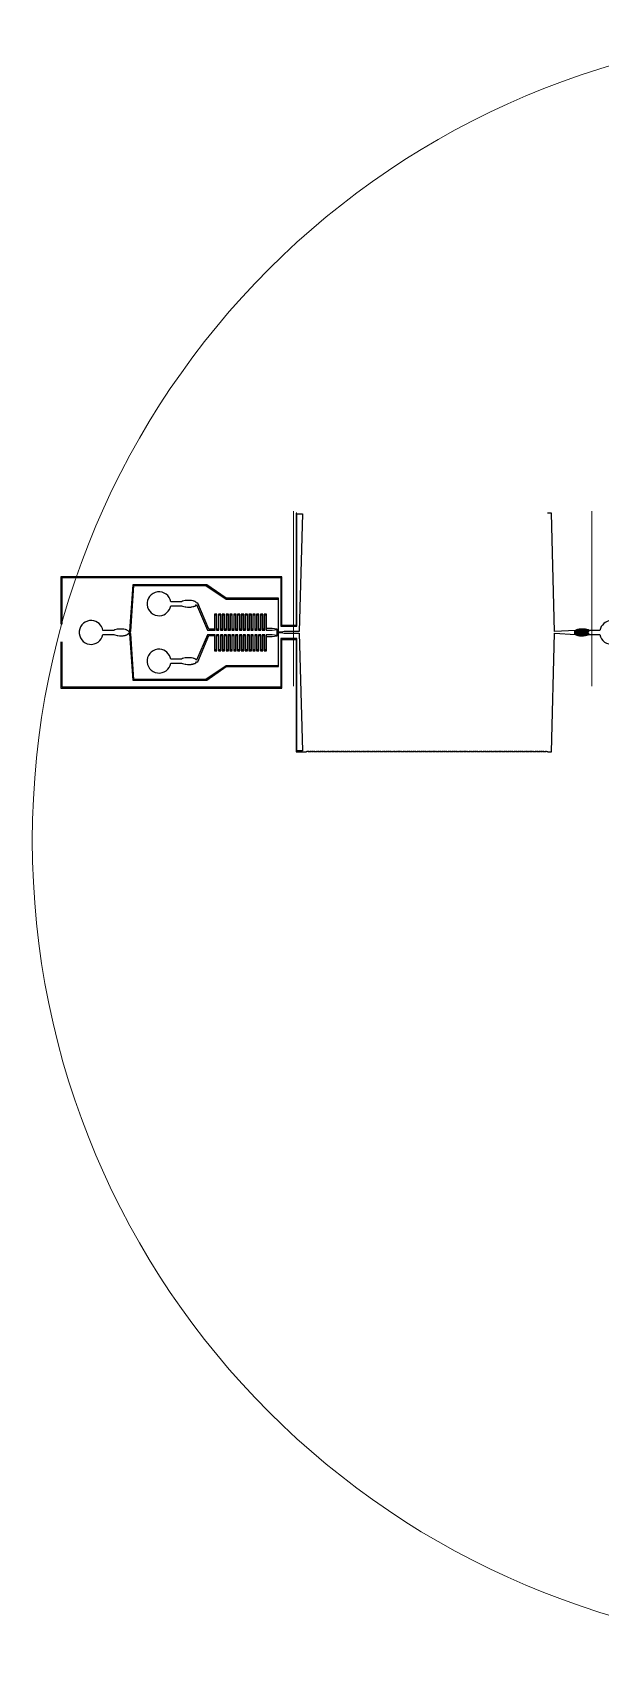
# Model space of a CAD drawing. Extents: x 4056 to 105656, y 4120 to 105720.
# Drawn here: x 4056 to 39796, y 4120 to 105720 of the extents above; entities that cross this region are included whole.
import ezdxf

# ---------------------------------------------------------------- set-up
doc = ezdxf.new("R2010")
doc.units = 13
doc.header["$MEASUREMENT"] = 0
doc.layers.add('Main Layer', color=7, linetype='Continuous', lineweight=0)

msp = doc.modelspace()

# ---------------------------------------------------------------- linework, layer by layer
at = {"lineweight": 0}
for p, q in [((20484, 64612), (20484, 75612)), ((39234, 75612), (39234, 64612))]:
    msp.add_line(p, q, dxfattribs=at)
for p, q in [((20691, 75499), (20641, 75499)), ((20641, 75499), (20641, 69077)), ((20691, 69081), (20691, 75449)), ((20691, 75449), (21043, 75449)), ((21043, 75449), (20844, 68049)), ((36694, 75499), (36444, 75499)), ((36894, 68049), (36694, 75499)), ((19690, 71499), (5856, 71499)), ((5856, 71499), (5856, 68516)), ((5931, 68516), (5931, 71449)), ((5931, 71449), (19690, 71449)), ((19740, 71499), (19690, 71499)), ((19690, 71449), (19690, 69499)), ((19740, 69499), (19740, 71499)), ((10373, 71001), (10168, 68099)), ((10243, 68089), (10433, 70951)), ((15030, 71001), (10373, 71001)), ((10433, 70951), (14970, 70951)), ((14970, 70951), (16236, 70099)), ((16236, 70149), (15030, 71001)), ((19529, 70149), (16236, 70149)), ((19529, 68009), (19529, 70149)), ((13352, 69926), (12760, 69926)), ((12760, 69676), (13445, 69676)), ((13445, 69926), (13352, 69926)), ((13503, 69957), (13445, 69926)), ((13445, 69676), (13503, 69645)), ((13664, 69999), (13503, 69957)), ((13503, 69645), (13664, 69603)), ((13704, 70004), (13664, 69999)), ((13664, 69603), (13704, 69598)), ((13804, 70013), (13704, 70004)), ((13704, 69598), (13804, 69589)), ((13936, 70014), (13804, 70013)), ((13804, 69589), (13936, 69588)), ((14036, 70005), (13936, 70014)), ((13936, 69588), (14036, 69597)), ((14072, 69999), (14036, 70005)), ((14036, 69597), (14072, 69603)), ((14152, 69983), (14072, 69999)), ((14072, 69603), (14152, 69619)), ((14174, 69978), (14152, 69983)), ((14152, 69619), (14174, 69624)), ((14218, 69964), (14174, 69978)), ((14174, 69624), (14218, 69638)), ((14235, 69959), (14218, 69964)), ((14218, 69638), (14235, 69643)), ((14267, 69945), (14235, 69959)), ((14235, 69643), (14267, 69658)), ((14347, 69902), (14267, 69945)), ((14267, 69658), (14346, 69700)), ((14346, 69700), (14347, 69700)), ((14383, 69851), (14347, 69902)), ((14347, 69700), (14383, 69751)), ((14465, 69842), (14383, 69851)), ((14383, 69751), (15064, 68149)), ((15164, 68199), (14465, 69842)), ((15669, 69149), (15519, 69149)), ((15519, 69149), (15519, 69149)), ((15519, 69149), (15519, 68199)), ((15549, 68149), (15549, 69099)), ((15549, 69099), (15639, 69099)), ((15639, 69099), (15639, 68149)), ((15669, 68199), (15669, 69149)), ((15909, 69149), (15759, 69149)), ((15759, 69149), (15759, 69149)), ((15759, 69149), (15759, 68199)), ((15789, 68149), (15789, 69099)), ((15789, 69099), (15879, 69099)), ((15879, 69099), (15879, 68149)), ((15909, 68199), (15909, 69149)), ((16149, 69149), (15999, 69149)), ((15999, 69149), (15999, 69149)), ((15999, 69149), (15999, 68199)), ((16029, 68149), (16029, 69099)), ((16029, 69099), (16119, 69099)), ((16119, 69099), (16119, 68149)), ((16149, 68199), (16149, 69149)), ((16236, 70099), (19509, 70099)), ((16389, 69149), (16239, 69149)), ((16239, 69149), (16239, 69149)), ((16239, 69149), (16239, 68199)), ((16269, 68149), (16269, 69099)), ((16269, 69099), (16359, 69099)), ((16359, 69099), (16359, 68149)), ((16389, 68199), (16389, 69149)), ((16629, 69149), (16479, 69149)), ((16479, 69149), (16479, 69149)), ((16479, 69149), (16479, 68199)), ((16509, 68149), (16509, 69099)), ((16509, 69099), (16599, 69099)), ((16599, 69099), (16599, 68149)), ((16629, 68199), (16629, 69149)), ((16869, 69149), (16719, 69149)), ((16719, 69149), (16719, 69149)), ((16719, 69149), (16719, 68199)), ((16749, 68149), (16749, 69099)), ((16749, 69099), (16839, 69099)), ((16839, 69099), (16839, 68149)), ((16869, 68199), (16869, 69149)), ((17109, 69149), (16959, 69149)), ((16959, 69149), (16959, 69149)), ((16959, 69149), (16959, 68199)), ((16989, 68149), (16989, 69099)), ((16989, 69099), (17079, 69099)), ((17079, 69099), (17079, 68149)), ((17109, 68199), (17109, 69149)), ((17349, 69149), (17199, 69149)), ((17199, 69149), (17199, 69149)), ((17199, 69149), (17199, 68199)), ((17229, 68149), (17229, 69099)), ((17229, 69099), (17319, 69099)), ((17319, 69099), (17319, 68149)), ((17349, 68199), (17349, 69149)), ((17589, 69149), (17439, 69149)), ((17439, 69149), (17439, 69149)), ((17439, 69149), (17439, 68199)), ((17469, 68149), (17469, 69099)), ((17469, 69099), (17559, 69099)), ((17559, 69099), (17559, 68149)), ((17589, 68199), (17589, 69149)), ((17829, 69149), (17679, 69149)), ((17679, 69149), (17679, 69149)), ((17679, 69149), (17679, 68199)), ((17709, 68149), (17709, 69099)), ((17709, 69099), (17799, 69099)), ((17799, 69099), (17799, 68149)), ((17829, 68199), (17829, 69149)), ((18069, 69149), (17919, 69149)), ((17919, 69149), (17919, 69149)), ((17919, 69149), (17919, 68199)), ((17949, 68149), (17949, 69099)), ((17949, 69099), (18039, 69099)), ((18039, 69099), (18039, 68149)), ((18069, 68199), (18069, 69149)), ((18309, 69149), (18159, 69149)), ((18159, 69149), (18159, 69149)), ((18159, 69149), (18159, 68199)), ((18189, 68149), (18189, 69099)), ((18189, 69099), (18279, 69099)), ((18279, 69099), (18279, 68149)), ((18309, 68199), (18309, 69149)), ((18549, 69149), (18399, 69149)), ((18399, 69149), (18399, 69149)), ((18399, 69149), (18399, 68199)), ((18429, 68149), (18429, 69099)), ((18429, 69099), (18519, 69099)), ((18519, 69099), (18519, 68149)), ((18549, 68199), (18549, 69149)), ((18789, 69149), (18639, 69149)), ((18639, 69149), (18639, 69149)), ((18639, 69149), (18639, 68199)), ((18669, 68149), (18669, 69099)), ((18669, 69099), (18759, 69099)), ((18759, 69099), (18759, 68149)), ((18789, 68249), (18789, 69149)), ((19509, 70099), (19509, 68009)), ((19690, 69499), (19690, 68435)), ((19740, 68435), (19740, 69499)), ((9179, 68124), (8494, 68124)), ((9237, 68155), (9179, 68124)), ((9398, 68197), (9237, 68155)), ((9438, 68201), (9398, 68197)), ((9538, 68211), (9438, 68201)), ((9670, 68211), (9538, 68211)), ((9770, 68203), (9670, 68211)), ((9806, 68196), (9770, 68203)), ((9886, 68181), (9806, 68196)), ((9908, 68175), (9886, 68181)), ((9952, 68161), (9908, 68175)), ((9969, 68156), (9952, 68161)), ((10001, 68142), (9969, 68156)), ((10080, 68099), (10001, 68142)), ((10117, 68049), (10080, 68099)), ((15064, 68149), (15499, 68149)), ((15519, 68199), (15164, 68199)), ((15164, 68199), (15164, 68199)), ((15499, 68149), (15549, 68149)), ((15639, 68149), (15739, 68149)), ((15759, 68199), (15669, 68199)), ((15739, 68149), (15789, 68149)), ((15879, 68149), (15979, 68149)), ((15999, 68199), (15909, 68199)), ((15979, 68149), (16029, 68149)), ((16119, 68149), (16219, 68149)), ((16239, 68199), (16149, 68199)), ((16219, 68149), (16269, 68149)), ((16359, 68149), (16459, 68149)), ((16479, 68199), (16389, 68199)), ((16459, 68149), (16509, 68149)), ((16599, 68149), (16699, 68149)), ((16719, 68199), (16629, 68199)), ((16699, 68149), (16749, 68149)), ((16839, 68149), (16939, 68149)), ((16959, 68199), (16869, 68199)), ((16939, 68149), (16989, 68149)), ((17079, 68149), (17179, 68149)), ((17199, 68199), (17109, 68199)), ((17179, 68149), (17229, 68149)), ((17319, 68149), (17419, 68149)), ((17439, 68199), (17349, 68199)), ((17419, 68149), (17469, 68149)), ((17559, 68149), (17659, 68149)), ((17679, 68199), (17589, 68199)), ((17659, 68149), (17709, 68149)), ((17799, 68149), (17899, 68149)), ((17919, 68199), (17829, 68199)), ((17899, 68149), (17949, 68149)), ((18039, 68149), (18139, 68149)), ((18159, 68199), (18069, 68199)), ((18139, 68149), (18189, 68149)), ((18279, 68149), (18379, 68149)), ((18399, 68199), (18309, 68199)), ((18379, 68149), (18429, 68149)), ((18519, 68149), (18619, 68149)), ((18639, 68199), (18549, 68199)), ((18619, 68149), (18669, 68149)), ((18759, 68149), (18859, 68149)), ((19134, 68249), (18789, 68249)), ((18859, 68149), (19134, 68149)), ((19448, 68209), (19134, 68249)), ((19134, 68149), (19428, 68186)), ((19428, 68186), (19428, 67989)), ((19448, 68009), (19448, 68209)), ((19690, 68435), (19690, 68385)), ((19690, 68385), (19740, 68385)), ((20025, 68435), (19740, 68435)), ((19740, 68385), (20691, 68385)), ((20541, 68435), (20025, 68435)), ((20641, 68435), (20541, 68435)), ((20641, 69077), (20641, 68535)), ((20641, 68535), (20641, 68435)), ((20691, 68385), (20691, 69081)), ((38210, 68124), (36894, 68049)), ((38170, 68070), (38180, 68078)), ((38172, 68092), (38210, 68111)), ((38180, 68086), (38172, 68092)), ((38210, 68086), (38180, 68086)), ((38180, 68078), (38210, 68078)), ((38243, 68142), (38209, 68124)), ((38209, 68124), (38210, 68124)), ((38210, 68111), (38220, 68103)), ((38220, 68093), (38210, 68086)), ((38210, 68078), (38220, 68070)), ((38220, 68103), (38220, 68093)), ((38228, 68120), (38238, 68127)), ((38228, 68110), (38228, 68120)), ((38228, 68120), (38228, 68110)), ((38228, 68110), (38228, 68120)), ((38238, 68102), (38228, 68110)), ((38228, 68087), (38238, 68094)), ((38228, 68077), (38228, 68087)), ((38228, 68087), (38228, 68077)), ((38228, 68077), (38228, 68087)), ((38238, 68069), (38228, 68077)), ((38238, 68127), (38268, 68127)), ((38268, 68102), (38238, 68102)), ((38238, 68094), (38268, 68094)), ((38275, 68157), (38243, 68142)), ((38268, 68127), (38278, 68120)), ((38278, 68110), (38268, 68102)), ((38268, 68094), (38278, 68087)), ((38278, 68077), (38268, 68069)), ((38292, 68162), (38275, 68157)), ((38278, 68120), (38278, 68110)), ((38278, 68087), (38278, 68077)), ((38286, 68136), (38296, 68144)), ((38286, 68126), (38286, 68136)), ((38286, 68126), (38286, 68136)), ((38286, 68136), (38286, 68126)), ((38296, 68119), (38286, 68126)), ((38286, 68103), (38296, 68111)), ((38286, 68093), (38286, 68103)), ((38286, 68093), (38286, 68103)), ((38286, 68103), (38286, 68093)), ((38296, 68086), (38286, 68093)), ((38286, 68070), (38296, 68078)), ((38336, 68175), (38292, 68162)), ((38296, 68144), (38326, 68144)), ((38326, 68119), (38296, 68119)), ((38296, 68111), (38326, 68111)), ((38326, 68086), (38296, 68086)), ((38296, 68078), (38326, 68078)), ((38326, 68144), (38336, 68136)), ((38336, 68126), (38326, 68119)), ((38326, 68111), (38336, 68103)), ((38336, 68093), (38326, 68086)), ((38326, 68078), (38336, 68070)), ((38358, 68181), (38336, 68175)), ((38336, 68136), (38336, 68126)), ((38336, 68103), (38336, 68093)), ((38438, 68197), (38358, 68181)), ((38358, 68173), (38438, 68189)), ((38358, 68154), (38358, 68173)), ((38358, 68173), (38358, 68154)), ((38358, 68154), (38358, 68173)), ((38378, 68139), (38358, 68154)), ((38358, 68108), (38378, 68123)), ((38358, 68088), (38358, 68108)), ((38358, 68088), (38358, 68108)), ((38358, 68108), (38358, 68088)), ((38378, 68073), (38358, 68088)), ((38438, 68139), (38378, 68139)), ((38378, 68123), (38438, 68123)), ((38438, 68073), (38378, 68073)), ((38474, 68203), (38438, 68197)), ((38438, 68189), (38458, 68174)), ((38458, 68154), (38438, 68139)), ((38438, 68123), (38458, 68108)), ((38458, 68088), (38438, 68073)), ((38458, 68174), (38458, 68154)), ((38458, 68108), (38458, 68088)), ((38574, 68212), (38474, 68203)), ((38706, 68211), (38574, 68212)), ((38806, 68202), (38706, 68211)), ((38846, 68197), (38806, 68202)), ((39007, 68155), (38846, 68197)), ((39066, 68124), (39007, 68155)), ((39750, 68124), (39066, 68124)), ((5856, 67404), (5856, 64499)), ((5931, 64549), (5931, 67405)), ((8494, 67874), (9086, 67874)), ((9086, 67874), (9179, 67874)), ((9179, 67874), (9237, 67843)), ((9237, 67843), (9398, 67800)), ((9398, 67800), (9438, 67796)), ((9438, 67796), (9538, 67787)), ((9538, 67787), (9670, 67786)), ((9670, 67786), (9770, 67795)), ((9770, 67795), (9806, 67801)), ((9806, 67801), (9886, 67816)), ((9886, 67816), (9908, 67822)), ((9908, 67822), (9952, 67836)), ((9952, 67836), (9969, 67841)), ((9969, 67841), (10001, 67855)), ((10001, 67855), (10081, 67898)), ((10081, 67898), (10117, 67949)), ((10168, 67903), (10373, 64996)), ((10433, 65046), (10243, 67909)), ((15064, 67849), (14383, 66246)), ((14465, 66156), (15164, 67799)), ((15499, 67849), (15064, 67849)), ((15164, 67799), (15519, 67799)), ((15549, 67849), (15499, 67849)), ((15519, 67799), (15519, 66849)), ((15549, 66899), (15549, 67849)), ((15739, 67849), (15639, 67849)), ((15639, 67849), (15639, 66899)), ((15669, 66849), (15669, 67799)), ((15669, 67799), (15759, 67799)), ((15789, 67849), (15739, 67849)), ((15759, 67799), (15759, 66849)), ((15789, 66899), (15789, 67849)), ((15979, 67849), (15879, 67849)), ((15879, 67849), (15879, 66899)), ((15909, 66849), (15909, 67799)), ((15909, 67799), (15999, 67799)), ((16029, 67849), (15979, 67849)), ((15999, 67799), (15999, 66849)), ((16029, 66899), (16029, 67849)), ((16219, 67849), (16119, 67849)), ((16119, 67849), (16119, 66899)), ((16149, 66849), (16149, 67799)), ((16149, 67799), (16239, 67799)), ((16269, 67849), (16219, 67849)), ((16239, 67799), (16239, 66849)), ((16269, 66899), (16269, 67849)), ((16459, 67849), (16359, 67849)), ((16359, 67849), (16359, 66899)), ((16389, 66849), (16389, 67799)), ((16389, 67799), (16479, 67799)), ((16509, 67849), (16459, 67849)), ((16479, 67799), (16479, 66849)), ((16509, 66899), (16509, 67849)), ((16699, 67849), (16599, 67849)), ((16599, 67849), (16599, 66899)), ((16629, 66849), (16629, 67799)), ((16629, 67799), (16719, 67799)), ((16749, 67849), (16699, 67849)), ((16719, 67799), (16719, 66849)), ((16749, 66899), (16749, 67849)), ((16939, 67849), (16839, 67849)), ((16839, 67849), (16839, 66899)), ((16869, 66849), (16869, 67799)), ((16869, 67799), (16959, 67799)), ((16989, 67849), (16939, 67849)), ((16959, 67799), (16959, 66849)), ((16989, 66899), (16989, 67849)), ((17179, 67849), (17079, 67849)), ((17079, 67849), (17079, 66899)), ((17109, 66849), (17109, 67799)), ((17109, 67799), (17199, 67799)), ((17229, 67849), (17179, 67849)), ((17199, 67799), (17199, 66849)), ((17229, 66899), (17229, 67849)), ((17419, 67849), (17319, 67849)), ((17319, 67849), (17319, 66899)), ((17349, 66849), (17349, 67799)), ((17349, 67799), (17439, 67799)), ((17469, 67849), (17419, 67849)), ((17439, 67799), (17439, 66849)), ((17469, 66899), (17469, 67849)), ((17659, 67849), (17559, 67849)), ((17559, 67849), (17559, 66899)), ((17589, 66849), (17589, 67799)), ((17589, 67799), (17679, 67799)), ((17709, 67849), (17659, 67849)), ((17679, 67799), (17679, 66849)), ((17709, 66899), (17709, 67849)), ((17899, 67849), (17799, 67849)), ((17799, 67849), (17799, 66899)), ((17829, 66849), (17829, 67799)), ((17829, 67799), (17919, 67799)), ((17949, 67849), (17899, 67849)), ((17919, 67799), (17919, 66849)), ((17949, 66899), (17949, 67849)), ((18139, 67849), (18039, 67849)), ((18039, 67849), (18039, 66899)), ((18069, 66849), (18069, 67799)), ((18069, 67799), (18159, 67799)), ((18189, 67849), (18139, 67849)), ((18159, 67799), (18159, 66849)), ((18189, 66899), (18189, 67849)), ((18379, 67849), (18279, 67849)), ((18279, 67849), (18279, 66899)), ((18309, 66849), (18309, 67799)), ((18309, 67799), (18399, 67799)), ((18429, 67849), (18379, 67849)), ((18399, 67799), (18399, 66849)), ((18429, 66899), (18429, 67849)), ((18619, 67849), (18519, 67849)), ((18519, 67849), (18519, 66899)), ((18549, 66849), (18549, 67799)), ((18549, 67799), (18639, 67799)), ((18669, 67849), (18619, 67849)), ((18639, 67799), (18639, 66849)), ((18669, 66899), (18669, 67849)), ((18859, 67849), (18759, 67849)), ((18759, 67849), (18759, 66899)), ((18789, 66849), (18789, 67749)), ((18789, 67749), (19134, 67749)), ((19134, 67849), (18859, 67849)), ((19428, 67811), (19134, 67849)), ((19134, 67749), (19448, 67789)), ((19428, 67989), (19428, 67811)), ((19509, 68009), (19448, 68009)), ((19448, 67789), (19448, 67989)), ((19448, 67989), (19509, 67989)), ((19509, 67989), (19509, 67899)), ((19509, 67899), (19509, 65899)), ((19729, 68009), (19529, 68009)), ((19529, 65849), (19529, 67989)), ((19529, 67989), (19729, 67989)), ((19740, 67612), (19690, 67612)), ((19690, 67612), (19690, 67562)), ((19690, 67562), (19690, 66499)), ((19889, 68049), (19729, 68009)), ((19729, 67989), (19889, 67949)), ((20691, 67612), (19740, 67612)), ((19740, 66499), (19740, 67562)), ((19740, 67562), (20025, 67562)), ((20844, 68049), (19889, 68049)), ((19889, 67949), (20844, 67949)), ((20025, 67562), (20541, 67562)), ((20541, 67562), (20641, 67562)), ((20641, 67562), (20641, 67462)), ((20641, 67462), (20641, 66920)), ((20691, 66916), (20691, 67612)), ((20844, 67949), (21043, 60549)), ((36694, 60499), (36894, 67949)), ((36894, 67949), (38209, 67874)), ((38170, 68060), (38170, 68070)), ((38170, 68060), (38170, 68070)), ((38170, 68070), (38170, 68060)), ((38180, 68053), (38170, 68060)), ((38170, 68037), (38180, 68045)), ((38170, 68027), (38170, 68037)), ((38170, 68027), (38170, 68037)), ((38170, 68037), (38170, 68027)), ((38180, 68020), (38170, 68027)), ((38170, 68004), (38180, 68012)), ((38170, 67994), (38170, 68004)), ((38170, 67994), (38170, 68004)), ((38170, 68004), (38170, 67994)), ((38180, 67987), (38170, 67994)), ((38170, 67971), (38180, 67979)), ((38170, 67961), (38170, 67971)), ((38170, 67961), (38170, 67971)), ((38170, 67971), (38170, 67961)), ((38180, 67954), (38170, 67961)), ((38170, 67938), (38180, 67946)), ((38170, 67928), (38170, 67938)), ((38170, 67928), (38170, 67938)), ((38170, 67938), (38170, 67928)), ((38180, 67921), (38170, 67928)), ((38171, 67906), (38180, 67913)), ((38210, 67888), (38171, 67906)), ((38210, 68053), (38180, 68053)), ((38180, 68045), (38210, 68045)), ((38210, 68020), (38180, 68020)), ((38180, 68012), (38210, 68012)), ((38210, 67987), (38180, 67987)), ((38180, 67979), (38210, 67979)), ((38210, 67954), (38180, 67954)), ((38180, 67946), (38210, 67946)), ((38210, 67921), (38180, 67921)), ((38180, 67913), (38210, 67913)), ((38209, 67874), (38243, 67855)), ((38220, 68060), (38210, 68053)), ((38210, 68045), (38220, 68037)), ((38220, 68027), (38210, 68020)), ((38210, 68012), (38220, 68004)), ((38220, 67994), (38210, 67987)), ((38210, 67979), (38220, 67971)), ((38220, 67961), (38210, 67954)), ((38210, 67946), (38220, 67938)), ((38220, 67928), (38210, 67921)), ((38210, 67913), (38220, 67905)), ((38220, 67895), (38210, 67888)), ((38220, 68070), (38220, 68060)), ((38220, 68037), (38220, 68027)), ((38220, 68004), (38220, 67994)), ((38220, 67971), (38220, 67961)), ((38220, 67938), (38220, 67928)), ((38220, 67905), (38220, 67895)), ((38228, 68054), (38238, 68061)), ((38228, 68044), (38228, 68054)), ((38228, 68054), (38228, 68044)), ((38228, 68044), (38228, 68054)), ((38238, 68036), (38228, 68044)), ((38228, 68021), (38238, 68028)), ((38228, 68011), (38228, 68021)), ((38228, 68021), (38228, 68011)), ((38228, 68011), (38228, 68021)), ((38238, 68003), (38228, 68011)), ((38228, 67988), (38238, 67995)), ((38228, 67978), (38228, 67988)), ((38228, 67988), (38228, 67978)), ((38228, 67978), (38228, 67988)), ((38238, 67970), (38228, 67978)), ((38228, 67955), (38238, 67962)), ((38228, 67945), (38228, 67955)), ((38228, 67955), (38228, 67945)), ((38228, 67945), (38228, 67955)), ((38238, 67937), (38228, 67945)), ((38228, 67922), (38238, 67929)), ((38228, 67912), (38228, 67922)), ((38228, 67922), (38228, 67912)), ((38228, 67912), (38228, 67922)), ((38238, 67904), (38228, 67912)), ((38228, 67889), (38238, 67896)), ((38228, 67879), (38228, 67889)), ((38228, 67889), (38228, 67879)), ((38228, 67879), (38228, 67889)), ((38238, 67871), (38228, 67879)), ((38268, 68069), (38238, 68069)), ((38238, 68061), (38268, 68061)), ((38268, 68036), (38238, 68036)), ((38238, 68028), (38268, 68028)), ((38268, 68003), (38238, 68003)), ((38238, 67995), (38268, 67995)), ((38268, 67970), (38238, 67970)), ((38238, 67962), (38268, 67962)), ((38268, 67937), (38238, 67937)), ((38238, 67929), (38268, 67929)), ((38268, 67904), (38238, 67904)), ((38238, 67896), (38268, 67896)), ((38268, 67871), (38238, 67871)), ((38243, 67855), (38275, 67841)), ((38268, 68061), (38278, 68054)), ((38278, 68044), (38268, 68036)), ((38268, 68028), (38278, 68021)), ((38278, 68011), (38268, 68003)), ((38268, 67995), (38278, 67988)), ((38278, 67978), (38268, 67970)), ((38268, 67962), (38278, 67955)), ((38278, 67945), (38268, 67937)), ((38268, 67929), (38278, 67922)), ((38278, 67912), (38268, 67904)), ((38268, 67896), (38278, 67889)), ((38278, 67879), (38268, 67871)), ((38275, 67841), (38292, 67836)), ((38278, 68054), (38278, 68044)), ((38278, 68021), (38278, 68011)), ((38278, 67988), (38278, 67978)), ((38278, 67955), (38278, 67945)), ((38278, 67922), (38278, 67912)), ((38278, 67889), (38278, 67879)), ((38286, 68060), (38286, 68070)), ((38286, 68060), (38286, 68070)), ((38286, 68070), (38286, 68060)), ((38296, 68053), (38286, 68060)), ((38286, 68037), (38296, 68045)), ((38286, 68027), (38286, 68037)), ((38286, 68027), (38286, 68037)), ((38286, 68037), (38286, 68027)), ((38296, 68020), (38286, 68027)), ((38286, 68004), (38296, 68012)), ((38286, 67994), (38286, 68004)), ((38286, 67994), (38286, 68004)), ((38286, 68004), (38286, 67994)), ((38296, 67987), (38286, 67994)), ((38286, 67971), (38296, 67979)), ((38286, 67961), (38286, 67971)), ((38286, 67961), (38286, 67971)), ((38286, 67971), (38286, 67961)), ((38296, 67954), (38286, 67961)), ((38286, 67938), (38296, 67946)), ((38286, 67928), (38286, 67938)), ((38286, 67928), (38286, 67938)), ((38286, 67938), (38286, 67928)), ((38296, 67921), (38286, 67928)), ((38286, 67905), (38296, 67913)), ((38286, 67895), (38286, 67905)), ((38286, 67895), (38286, 67905)), ((38286, 67905), (38286, 67895)), ((38296, 67888), (38286, 67895)), ((38286, 67872), (38296, 67880)), ((38286, 67862), (38286, 67872)), ((38286, 67862), (38286, 67872)), ((38286, 67872), (38286, 67862)), ((38296, 67855), (38286, 67862)), ((38292, 67836), (38336, 67822)), ((38326, 68053), (38296, 68053)), ((38296, 68045), (38326, 68045)), ((38326, 68020), (38296, 68020)), ((38296, 68012), (38326, 68012)), ((38326, 67987), (38296, 67987)), ((38296, 67979), (38326, 67979)), ((38326, 67954), (38296, 67954)), ((38296, 67946), (38326, 67946)), ((38326, 67921), (38296, 67921)), ((38296, 67913), (38326, 67913)), ((38326, 67888), (38296, 67888)), ((38296, 67880), (38326, 67880)), ((38326, 67855), (38296, 67855)), ((38336, 68060), (38326, 68053)), ((38326, 68045), (38336, 68037)), ((38336, 68027), (38326, 68020)), ((38326, 68012), (38336, 68004)), ((38336, 67994), (38326, 67987)), ((38326, 67979), (38336, 67971)), ((38336, 67961), (38326, 67954)), ((38326, 67946), (38336, 67938)), ((38336, 67928), (38326, 67921)), ((38326, 67913), (38336, 67905)), ((38336, 67895), (38326, 67888)), ((38326, 67880), (38336, 67872)), ((38336, 67862), (38326, 67855)), ((38336, 68070), (38336, 68060)), ((38336, 68037), (38336, 68027)), ((38336, 68004), (38336, 67994)), ((38336, 67971), (38336, 67961)), ((38336, 67938), (38336, 67928)), ((38336, 67905), (38336, 67895)), ((38336, 67872), (38336, 67862)), ((38336, 67822), (38358, 67816)), ((38358, 68042), (38378, 68057)), ((38358, 68022), (38358, 68042)), ((38358, 68022), (38358, 68042)), ((38358, 68042), (38358, 68022)), ((38378, 68007), (38358, 68022)), ((38358, 67976), (38378, 67991)), ((38358, 67956), (38358, 67976)), ((38358, 67956), (38358, 67976)), ((38358, 67976), (38358, 67956)), ((38378, 67941), (38358, 67956)), ((38358, 67910), (38378, 67925)), ((38358, 67890), (38358, 67910)), ((38358, 67890), (38358, 67910)), ((38358, 67910), (38358, 67890)), ((38378, 67875), (38358, 67890)), ((38358, 67844), (38378, 67859)), ((38358, 67824), (38358, 67844)), ((38358, 67844), (38358, 67824)), ((38358, 67824), (38358, 67844)), ((38438, 67809), (38358, 67824)), ((38358, 67816), (38438, 67801)), ((38378, 68057), (38438, 68057)), ((38438, 68007), (38378, 68007)), ((38378, 67991), (38438, 67991)), ((38438, 67941), (38378, 67941)), ((38378, 67925), (38438, 67925)), ((38438, 67875), (38378, 67875)), ((38378, 67859), (38438, 67859)), ((38438, 68057), (38458, 68042)), ((38458, 68022), (38438, 68007)), ((38438, 67991), (38458, 67976)), ((38458, 67956), (38438, 67941)), ((38438, 67925), (38458, 67910)), ((38458, 67890), (38438, 67875)), ((38438, 67859), (38458, 67844)), ((38458, 67824), (38438, 67809)), ((38438, 67801), (38474, 67795)), ((38458, 68042), (38458, 68022)), ((38458, 67976), (38458, 67956)), ((38458, 67910), (38458, 67890)), ((38458, 67844), (38458, 67824)), ((38474, 67795), (38574, 67786)), ((38574, 67786), (38706, 67787)), ((38706, 67787), (38806, 67796)), ((38806, 67796), (38846, 67801)), ((38846, 67801), (39007, 67843)), ((39007, 67843), (39066, 67874)), ((39066, 67874), (39159, 67874)), ((39159, 67874), (39750, 67874)), ((13445, 66321), (12760, 66321)), ((12760, 66071), (13352, 66071)), ((13352, 66071), (13445, 66071)), ((13503, 66352), (13445, 66321)), ((13445, 66071), (13503, 66040)), ((13664, 66394), (13503, 66352)), ((13503, 66040), (13664, 65998)), ((13704, 66399), (13664, 66394)), ((13804, 66408), (13704, 66399)), ((13936, 66409), (13804, 66408)), ((14036, 66400), (13936, 66409)), ((14072, 66394), (14036, 66400)), ((14152, 66379), (14072, 66394)), ((14174, 66373), (14152, 66379)), ((14218, 66359), (14174, 66373)), ((14235, 66354), (14218, 66359)), ((14267, 66340), (14235, 66354)), ((14235, 66038), (14267, 66053)), ((14346, 66297), (14267, 66340)), ((14267, 66053), (14347, 66096)), ((14347, 66297), (14346, 66297)), ((14383, 66246), (14347, 66297)), ((14347, 66096), (14383, 66146)), ((14383, 66146), (14465, 66156)), ((15519, 66849), (15519, 66849)), ((15519, 66849), (15669, 66849)), ((15639, 66899), (15549, 66899)), ((15759, 66849), (15759, 66849)), ((15759, 66849), (15909, 66849)), ((15879, 66899), (15789, 66899)), ((15999, 66849), (15999, 66849)), ((15999, 66849), (16149, 66849)), ((16119, 66899), (16029, 66899)), ((16239, 66849), (16239, 66849)), ((16239, 66849), (16389, 66849)), ((16359, 66899), (16269, 66899)), ((16479, 66849), (16479, 66849)), ((16479, 66849), (16629, 66849)), ((16599, 66899), (16509, 66899)), ((16719, 66849), (16719, 66849)), ((16719, 66849), (16869, 66849)), ((16839, 66899), (16749, 66899)), ((16959, 66849), (16959, 66849)), ((16959, 66849), (17109, 66849)), ((17079, 66899), (16989, 66899)), ((17199, 66849), (17199, 66849)), ((17199, 66849), (17349, 66849)), ((17319, 66899), (17229, 66899)), ((17439, 66849), (17439, 66849)), ((17439, 66849), (17589, 66849)), ((17559, 66899), (17469, 66899)), ((17679, 66849), (17679, 66849)), ((17679, 66849), (17829, 66849)), ((17799, 66899), (17709, 66899)), ((17919, 66849), (17919, 66849)), ((17919, 66849), (18069, 66849)), ((18039, 66899), (17949, 66899)), ((18159, 66849), (18159, 66849)), ((18159, 66849), (18309, 66849)), ((18279, 66899), (18189, 66899)), ((18399, 66849), (18399, 66849)), ((18399, 66849), (18549, 66849)), ((18519, 66899), (18429, 66899)), ((18639, 66849), (18639, 66849)), ((18639, 66849), (18789, 66849)), ((18759, 66899), (18669, 66899)), ((19690, 66499), (19690, 64549)), ((19740, 64499), (19740, 66499)), ((20641, 66920), (20641, 60499)), ((20691, 60549), (20691, 66916)), ((14970, 65046), (10433, 65046)), ((13664, 65998), (13704, 65994)), ((13704, 65994), (13804, 65984)), ((13804, 65984), (13936, 65984)), ((13936, 65984), (14036, 65992)), ((14036, 65992), (14072, 65998)), ((14072, 65998), (14152, 66014)), ((14152, 66014), (14174, 66020)), ((14174, 66020), (14218, 66033)), ((14218, 66033), (14235, 66038)), ((16236, 65899), (14970, 65046)), ((15030, 64996), (16236, 65849)), ((19509, 65899), (16236, 65899)), ((16236, 65849), (19529, 65849)), ((5856, 64499), (19690, 64499)), ((19690, 64549), (5931, 64549)), ((10373, 64996), (15030, 64996)), ((19690, 64499), (19740, 64499)), ((20641, 60499), (20691, 60499)), ((21043, 60549), (20691, 60549)), ((20691, 60499), (21094, 60499)), ((21094, 60499), (21294, 60499)), ((21294, 60511), (21344, 60531)), ((21294, 60499), (21294, 60511)), ((21344, 60531), (21394, 60531)), ((21433, 60531), (21444, 60531)), ((21483, 60531), (21494, 60531)), ((21533, 60531), (21544, 60531)), ((21583, 60531), (21594, 60531)), ((21633, 60531), (21644, 60531)), ((21683, 60531), (21694, 60531)), ((21733, 60531), (21744, 60531)), ((21783, 60531), (21794, 60531)), ((21833, 60531), (21844, 60531)), ((21883, 60531), (21894, 60531)), ((21933, 60531), (21944, 60531)), ((21983, 60531), (21994, 60531)), ((22033, 60531), (22044, 60531)), ((22083, 60531), (22094, 60531)), ((22133, 60531), (22144, 60531)), ((22183, 60531), (22194, 60531)), ((22233, 60531), (22244, 60531)), ((22283, 60531), (22294, 60531)), ((22333, 60531), (22344, 60531)), ((22383, 60531), (22394, 60531)), ((22433, 60531), (22444, 60531)), ((22483, 60531), (22494, 60531)), ((22533, 60531), (22544, 60531)), ((22583, 60531), (22594, 60531)), ((22633, 60531), (22644, 60531)), ((22683, 60531), (22694, 60531)), ((22733, 60531), (22744, 60531)), ((22783, 60531), (22794, 60531)), ((22833, 60531), (22844, 60531)), ((22883, 60531), (22894, 60531)), ((22933, 60531), (22944, 60531)), ((22983, 60531), (22994, 60531)), ((23033, 60531), (23044, 60531)), ((23083, 60531), (23094, 60531)), ((23133, 60531), (23144, 60531)), ((23183, 60531), (23194, 60531)), ((23233, 60531), (23244, 60531)), ((23283, 60531), (23294, 60531)), ((23333, 60531), (23344, 60531)), ((23383, 60531), (23394, 60531)), ((23433, 60531), (23444, 60531)), ((23483, 60531), (23494, 60531)), ((23533, 60531), (23544, 60531)), ((23583, 60531), (23594, 60531)), ((23633, 60531), (23644, 60531)), ((23683, 60531), (23694, 60531)), ((23733, 60531), (23744, 60531)), ((23783, 60531), (23794, 60531)), ((23833, 60531), (23844, 60531)), ((23883, 60531), (23894, 60531)), ((23933, 60531), (23944, 60531)), ((23983, 60531), (23994, 60531)), ((24033, 60531), (24044, 60531)), ((24083, 60531), (24094, 60531)), ((24133, 60531), (24144, 60531)), ((24183, 60531), (24194, 60531)), ((24233, 60531), (24244, 60531)), ((24283, 60531), (24294, 60531)), ((24333, 60531), (24344, 60531)), ((24383, 60531), (24394, 60531)), ((24433, 60531), (24444, 60531)), ((24483, 60531), (24494, 60531)), ((24533, 60531), (24544, 60531)), ((24583, 60531), (24594, 60531)), ((24633, 60531), (24644, 60531)), ((24683, 60531), (24694, 60531)), ((24733, 60531), (24744, 60531)), ((24783, 60531), (24794, 60531)), ((24833, 60531), (24844, 60531)), ((24883, 60531), (24894, 60531)), ((24933, 60531), (24944, 60531)), ((24983, 60531), (24994, 60531)), ((25033, 60531), (25044, 60531)), ((25083, 60531), (25094, 60531)), ((25133, 60531), (25144, 60531)), ((25183, 60531), (25194, 60531)), ((25233, 60531), (25244, 60531)), ((25283, 60531), (25294, 60531)), ((25333, 60531), (25344, 60531)), ((25383, 60531), (25394, 60531)), ((25433, 60531), (25444, 60531)), ((25483, 60531), (25494, 60531)), ((25533, 60531), (25544, 60531)), ((25583, 60531), (25594, 60531)), ((25633, 60531), (25644, 60531)), ((25683, 60531), (25694, 60531)), ((25733, 60531), (25744, 60531)), ((25783, 60531), (25794, 60531)), ((25833, 60531), (25844, 60531)), ((25883, 60531), (25894, 60531)), ((25933, 60531), (25944, 60531)), ((25983, 60531), (25994, 60531)), ((26033, 60531), (26044, 60531)), ((26083, 60531), (26094, 60531)), ((26133, 60531), (26144, 60531)), ((26183, 60531), (26194, 60531)), ((26233, 60531), (26244, 60531)), ((26283, 60531), (26294, 60531)), ((26333, 60531), (26344, 60531)), ((26383, 60531), (26394, 60531)), ((26433, 60531), (26444, 60531)), ((26483, 60531), (26494, 60531)), ((26533, 60531), (26544, 60531)), ((26583, 60531), (26594, 60531)), ((26633, 60531), (26644, 60531)), ((26683, 60531), (26694, 60531)), ((26733, 60531), (26744, 60531)), ((26783, 60531), (26794, 60531)), ((26833, 60531), (26844, 60531)), ((26883, 60531), (26894, 60531)), ((26933, 60531), (26944, 60531)), ((26983, 60531), (26994, 60531)), ((27033, 60531), (27044, 60531)), ((27083, 60531), (27094, 60531)), ((27133, 60531), (27144, 60531)), ((27183, 60531), (27194, 60531)), ((27233, 60531), (27244, 60531)), ((27283, 60531), (27294, 60531)), ((27333, 60531), (27344, 60531)), ((27383, 60531), (27394, 60531)), ((27433, 60531), (27444, 60531)), ((27483, 60531), (27494, 60531)), ((27533, 60531), (27544, 60531)), ((27583, 60531), (27594, 60531)), ((27633, 60531), (27644, 60531)), ((27683, 60531), (27694, 60531)), ((27733, 60531), (27744, 60531)), ((27783, 60531), (27794, 60531)), ((27833, 60531), (27844, 60531)), ((27883, 60531), (27894, 60531)), ((27933, 60531), (27944, 60531)), ((27983, 60531), (27994, 60531)), ((28033, 60531), (28044, 60531)), ((28083, 60531), (28094, 60531)), ((28133, 60531), (28144, 60531)), ((28183, 60531), (28194, 60531)), ((28233, 60531), (28244, 60531)), ((28283, 60531), (28294, 60531)), ((28333, 60531), (28344, 60531)), ((28383, 60531), (28394, 60531)), ((28433, 60531), (28444, 60531)), ((28483, 60531), (28494, 60531)), ((28533, 60531), (28544, 60531)), ((28583, 60531), (28594, 60531)), ((28633, 60531), (28644, 60531)), ((28683, 60531), (28694, 60531)), ((28733, 60531), (28744, 60531)), ((28783, 60531), (28794, 60531)), ((28833, 60531), (28844, 60531)), ((28883, 60531), (28894, 60531)), ((28933, 60531), (28944, 60531)), ((28983, 60531), (28994, 60531)), ((29033, 60531), (29044, 60531)), ((29083, 60531), (29094, 60531)), ((29133, 60531), (29144, 60531)), ((29183, 60531), (29194, 60531)), ((29233, 60531), (29244, 60531)), ((29283, 60531), (29294, 60531)), ((29333, 60531), (29344, 60531)), ((29383, 60531), (29394, 60531)), ((29433, 60531), (29444, 60531)), ((29483, 60531), (29494, 60531)), ((29533, 60531), (29544, 60531)), ((29583, 60531), (29594, 60531)), ((29633, 60531), (29644, 60531)), ((29683, 60531), (29694, 60531)), ((29733, 60531), (29744, 60531)), ((29783, 60531), (29794, 60531)), ((29833, 60531), (29844, 60531)), ((29883, 60531), (29894, 60531)), ((29933, 60531), (29944, 60531)), ((29983, 60531), (29994, 60531)), ((30033, 60531), (30044, 60531)), ((30083, 60531), (30094, 60531)), ((30133, 60531), (30144, 60531)), ((30183, 60531), (30194, 60531)), ((30233, 60531), (30244, 60531)), ((30283, 60531), (30294, 60531)), ((30333, 60531), (30344, 60531)), ((30383, 60531), (30394, 60531)), ((30433, 60531), (30444, 60531)), ((30483, 60531), (30494, 60531)), ((30533, 60531), (30544, 60531)), ((30583, 60531), (30594, 60531)), ((30633, 60531), (30644, 60531)), ((30683, 60531), (30694, 60531)), ((30733, 60531), (30744, 60531)), ((30783, 60531), (30794, 60531)), ((30833, 60531), (30844, 60531)), ((30883, 60531), (30894, 60531)), ((30933, 60531), (30944, 60531)), ((30983, 60531), (30994, 60531)), ((31033, 60531), (31044, 60531)), ((31083, 60531), (31094, 60531)), ((31133, 60531), (31144, 60531)), ((31183, 60531), (31194, 60531)), ((31233, 60531), (31244, 60531)), ((31283, 60531), (31294, 60531)), ((31333, 60531), (31344, 60531)), ((31383, 60531), (31394, 60531)), ((31433, 60531), (31444, 60531)), ((31483, 60531), (31494, 60531)), ((31533, 60531), (31544, 60531)), ((31583, 60531), (31594, 60531)), ((31633, 60531), (31644, 60531)), ((31683, 60531), (31694, 60531)), ((31733, 60531), (31744, 60531)), ((31783, 60531), (31794, 60531)), ((31833, 60531), (31844, 60531)), ((31883, 60531), (31894, 60531)), ((31933, 60531), (31944, 60531)), ((31983, 60531), (31994, 60531)), ((32033, 60531), (32044, 60531)), ((32083, 60531), (32094, 60531)), ((32133, 60531), (32144, 60531)), ((32183, 60531), (32194, 60531)), ((32233, 60531), (32244, 60531)), ((32283, 60531), (32294, 60531)), ((32333, 60531), (32344, 60531)), ((32383, 60531), (32394, 60531)), ((32433, 60531), (32444, 60531)), ((32483, 60531), (32494, 60531)), ((32533, 60531), (32544, 60531)), ((32583, 60531), (32594, 60531)), ((32633, 60531), (32644, 60531)), ((32683, 60531), (32694, 60531)), ((32733, 60531), (32744, 60531)), ((32783, 60531), (32794, 60531)), ((32833, 60531), (32844, 60531)), ((32883, 60531), (32894, 60531)), ((32933, 60531), (32944, 60531)), ((32983, 60531), (32994, 60531)), ((33033, 60531), (33044, 60531)), ((33083, 60531), (33094, 60531)), ((33133, 60531), (33144, 60531)), ((33183, 60531), (33194, 60531)), ((33233, 60531), (33244, 60531)), ((33283, 60531), (33294, 60531)), ((33333, 60531), (33344, 60531)), ((33383, 60531), (33394, 60531)), ((33433, 60531), (33444, 60531)), ((33483, 60531), (33494, 60531)), ((33533, 60531), (33544, 60531)), ((33583, 60531), (33594, 60531)), ((33633, 60531), (33644, 60531)), ((33683, 60531), (33694, 60531)), ((33733, 60531), (33744, 60531)), ((33783, 60531), (33794, 60531)), ((33833, 60531), (33844, 60531)), ((33883, 60531), (33894, 60531)), ((33933, 60531), (33944, 60531)), ((33983, 60531), (33994, 60531)), ((34033, 60531), (34044, 60531)), ((34083, 60531), (34094, 60531)), ((34133, 60531), (34144, 60531)), ((34183, 60531), (34194, 60531)), ((34233, 60531), (34244, 60531)), ((34283, 60531), (34294, 60531)), ((34333, 60531), (34344, 60531)), ((34383, 60531), (34394, 60531)), ((34433, 60531), (34444, 60531)), ((34483, 60531), (34494, 60531)), ((34533, 60531), (34544, 60531)), ((34583, 60531), (34594, 60531)), ((34633, 60531), (34644, 60531)), ((34683, 60531), (34694, 60531)), ((34733, 60531), (34744, 60531)), ((34783, 60531), (34794, 60531)), ((34833, 60531), (34844, 60531)), ((34883, 60531), (34894, 60531)), ((34933, 60531), (34944, 60531)), ((34983, 60531), (34994, 60531)), ((35033, 60531), (35044, 60531)), ((35083, 60531), (35094, 60531)), ((35133, 60531), (35144, 60531)), ((35183, 60531), (35194, 60531)), ((35233, 60531), (35244, 60531)), ((35283, 60531), (35294, 60531)), ((35333, 60531), (35344, 60531)), ((35383, 60531), (35394, 60531)), ((35433, 60531), (35444, 60531)), ((35483, 60531), (35494, 60531)), ((35533, 60531), (35544, 60531)), ((35583, 60531), (35594, 60531)), ((35633, 60531), (35644, 60531)), ((35683, 60531), (35694, 60531)), ((35733, 60531), (35744, 60531)), ((35783, 60531), (35794, 60531)), ((35833, 60531), (35844, 60531)), ((35883, 60531), (35894, 60531)), ((35933, 60531), (35944, 60531)), ((35983, 60531), (35994, 60531)), ((36033, 60531), (36044, 60531)), ((36083, 60531), (36094, 60531)), ((36133, 60531), (36144, 60531)), ((36183, 60531), (36194, 60531)), ((36233, 60531), (36244, 60531)), ((36283, 60531), (36294, 60531)), ((36333, 60531), (36344, 60531)), ((36383, 60531), (36394, 60531)), ((36394, 60531), (36444, 60511)), ((36444, 60511), (36444, 60499)), ((36444, 60499), (36694, 60499))]:
    msp.add_line(p, q)
for points in [[(38494, 68172), (38474, 68187), (38474, 68195), (38574, 68204), (38574, 68187), (38554, 68172)], [(38474, 68195), (38474, 68187)], [(38554, 68106), (38494, 68106), (38474, 68121), (38474, 68141), (38494, 68156), (38554, 68156), (38574, 68141), (38574, 68121)], [(38474, 68121), (38474, 68141)], [(38554, 68040), (38494, 68040), (38474, 68055), (38474, 68075), (38494, 68090), (38554, 68090), (38574, 68075), (38574, 68055)], [(38474, 68055), (38474, 68075)], [(38670, 68139), (38610, 68139), (38590, 68154), (38590, 68174), (38610, 68189), (38670, 68189), (38690, 68174), (38690, 68154)], [(38590, 68154), (38590, 68174)], [(38670, 68073), (38610, 68073), (38590, 68088), (38590, 68108), (38610, 68123), (38670, 68123), (38690, 68108), (38690, 68088)], [(38590, 68088), (38590, 68108)], [(38726, 68172), (38706, 68187), (38706, 68203), (38806, 68194), (38806, 68187), (38786, 68172)], [(38706, 68203), (38706, 68187)], [(38786, 68106), (38726, 68106), (38706, 68121), (38706, 68141), (38726, 68156), (38786, 68156), (38806, 68141), (38806, 68121)], [(38706, 68121), (38706, 68141)], [(38786, 68040), (38726, 68040), (38706, 68055), (38706, 68075), (38726, 68090), (38786, 68090), (38806, 68075), (38806, 68055)], [(38706, 68055), (38706, 68075)], [(38838, 68189), (38838, 68177), (38878, 68147), (38999, 68147)], [(38838, 68181), (38838, 68177)], [(38878, 68015), (38838, 68045), (38838, 68085), (38878, 68115), (38998, 68115), (39038, 68085), (39038, 68045), (38998, 68015)], [(38838, 68045), (38838, 68085)], [(38554, 67974), (38494, 67974), (38474, 67989), (38474, 68009), (38494, 68024), (38554, 68024), (38574, 68009), (38574, 67989)], [(38474, 67989), (38474, 68009)], [(38554, 67908), (38494, 67908), (38474, 67923), (38474, 67943), (38494, 67958), (38554, 67958), (38574, 67943), (38574, 67923)], [(38474, 67923), (38474, 67943)], [(38554, 67842), (38494, 67842), (38474, 67857), (38474, 67877), (38494, 67892), (38554, 67892), (38574, 67877), (38574, 67857)], [(38474, 67857), (38474, 67877)], [(38494, 67826), (38474, 67811), (38474, 67803), (38574, 67794), (38574, 67811), (38554, 67826)], [(38670, 68007), (38610, 68007), (38590, 68022), (38590, 68042), (38610, 68057), (38670, 68057), (38690, 68042), (38690, 68022)], [(38590, 68022), (38590, 68042)], [(38670, 67941), (38610, 67941), (38590, 67956), (38590, 67976), (38610, 67991), (38670, 67991), (38690, 67976), (38690, 67956)], [(38590, 67956), (38590, 67976)], [(38670, 67875), (38610, 67875), (38590, 67890), (38590, 67910), (38610, 67925), (38670, 67925), (38690, 67910), (38690, 67890)], [(38590, 67890), (38590, 67910)], [(38670, 67809), (38610, 67809), (38590, 67824), (38590, 67844), (38610, 67859), (38670, 67859), (38690, 67844), (38690, 67824)], [(38590, 67824), (38590, 67844)], [(38786, 67974), (38726, 67974), (38706, 67989), (38706, 68009), (38726, 68024), (38786, 68024), (38806, 68009), (38806, 67989)], [(38706, 67989), (38706, 68009)], [(38786, 67908), (38726, 67908), (38706, 67923), (38706, 67943), (38726, 67958), (38786, 67958), (38806, 67943), (38806, 67923)], [(38706, 67923), (38706, 67943)], [(38786, 67842), (38726, 67842), (38706, 67857), (38706, 67877), (38726, 67892), (38786, 67892), (38806, 67877), (38806, 67857)], [(38706, 67857), (38706, 67877)], [(38786, 67826), (38806, 67811), (38806, 67804), (38706, 67795), (38706, 67811), (38726, 67826)], [(38706, 67811), (38706, 67795)], [(38878, 67883), (38838, 67913), (38838, 67953), (38878, 67983), (38998, 67983), (39038, 67953), (39038, 67913), (38998, 67883)], [(38838, 67913), (38838, 67953)], [(38838, 67809), (38838, 67821), (38878, 67851), (38999, 67851)], [(38838, 67817), (38838, 67821)]]:
    msp.add_lwpolyline(points, close=True)
for centre, radius, start, end in [((12021, 69801), 750, 9.59407, 273.82255), ((12021, 69801), 750, 273.82255, 350.40593), ((12760, 69926), 0.00000146, 9.37863, 9.97831), ((7755, 67999), 750, 86.17745, 350.40593), ((7755, 67999), 750, 9.59407, 86.17745), ((10115, 68102), 53.4, 271.51768, 356.33392), ((10140, 68103), 104, 270.84926, 352.2665), ((40490, 67999), 750, 189.59407, 93.82255), ((40490, 67999), 750, 93.82255, 170.40593), ((10115, 67895), 53.9, 9.12282, 88.41976), ((10140, 67895), 104, 7.7335, 89.15074), ((12021, 66196), 750, 86.17745, 350.40593), ((12021, 66196), 750, 9.59407, 86.17745), ((12760, 66071), 0.00000146, 350.02169, 350.62137), ((21414, 60536), 20, 194.47751, 345.52249), ((21464, 60536), 20, 194.47751, 345.52249), ((21514, 60536), 20, 194.47751, 345.52249), ((21564, 60536), 20, 194.47751, 345.52249), ((21614, 60536), 20, 194.47751, 345.52249), ((21664, 60536), 20, 194.47751, 345.52249), ((21714, 60536), 20, 194.47751, 345.52249), ((21764, 60536), 20, 194.47751, 345.52249), ((21814, 60536), 20, 194.47751, 345.52249), ((21864, 60536), 20, 194.47751, 345.52249), ((21914, 60536), 20, 194.47751, 345.52249), ((21964, 60536), 20, 194.47751, 345.52249), ((22014, 60536), 20, 194.47751, 345.52249), ((22064, 60536), 20, 194.47751, 345.52249), ((22114, 60536), 20, 194.47751, 345.52249), ((22164, 60536), 20, 194.47751, 345.52249), ((22214, 60536), 20, 194.47751, 345.52249), ((22264, 60536), 20, 194.47751, 345.52249), ((22314, 60536), 20, 194.47751, 345.52249), ((22364, 60536), 20, 194.47751, 345.52249), ((22414, 60536), 20, 194.47751, 345.52249), ((22464, 60536), 20, 194.47751, 345.52249), ((22514, 60536), 20, 194.47751, 345.52249), ((22564, 60536), 20, 194.47751, 345.52249), ((22614, 60536), 20, 194.47751, 345.52249), ((22664, 60536), 20, 194.47751, 345.52249), ((22714, 60536), 20, 194.47751, 345.52249), ((22764, 60536), 20, 194.47751, 345.52249), ((22814, 60536), 20, 194.47751, 345.52249), ((22864, 60536), 20, 194.47751, 345.52249), ((22914, 60536), 20, 194.47751, 345.52249), ((22964, 60536), 20, 194.47751, 345.52249), ((23014, 60536), 20, 194.47751, 345.52249), ((23064, 60536), 20, 194.47751, 345.52249), ((23114, 60536), 20, 194.47751, 345.52249), ((23164, 60536), 20, 194.47751, 345.52249), ((23214, 60536), 20, 194.47751, 345.52249), ((23264, 60536), 20, 194.47751, 345.52249), ((23314, 60536), 20, 194.47751, 345.52249), ((23364, 60536), 20, 194.47751, 345.52249), ((23414, 60536), 20, 194.47751, 345.52249), ((23464, 60536), 20, 194.47751, 345.52249), ((23514, 60536), 20, 194.47751, 345.52249), ((23564, 60536), 20, 194.47751, 345.52249), ((23614, 60536), 20, 194.47751, 345.52249), ((23664, 60536), 20, 194.47751, 345.52249), ((23714, 60536), 20, 194.47751, 345.52249), ((23764, 60536), 20, 194.47751, 345.52249), ((23814, 60536), 20, 194.47751, 345.52249), ((23864, 60536), 20, 194.47751, 345.52249), ((23914, 60536), 20, 194.47751, 345.52249), ((23964, 60536), 20, 194.47751, 345.52249), ((24014, 60536), 20, 194.47751, 345.52249), ((24064, 60536), 20, 194.47751, 345.52249), ((24114, 60536), 20, 194.47751, 345.52249), ((24164, 60536), 20, 194.47751, 345.52249), ((24214, 60536), 20, 194.47751, 345.52249), ((24264, 60536), 20, 194.47751, 345.52249), ((24314, 60536), 20, 194.47751, 345.52249), ((24364, 60536), 20, 194.47751, 345.52249), ((24414, 60536), 20, 194.47751, 345.52249), ((24464, 60536), 20, 194.47751, 345.52249), ((24514, 60536), 20, 194.47751, 345.52249), ((24564, 60536), 20, 194.47751, 345.52249), ((24614, 60536), 20, 194.47751, 345.52249), ((24664, 60536), 20, 194.47751, 345.52249), ((24714, 60536), 20, 194.47751, 345.52249), ((24764, 60536), 20, 194.47751, 345.52249), ((24814, 60536), 20, 194.47751, 345.52249), ((24864, 60536), 20, 194.47751, 345.52249), ((24914, 60536), 20, 194.47751, 345.52249), ((24964, 60536), 20, 194.47751, 345.52249), ((25014, 60536), 20, 194.47751, 345.52249), ((25064, 60536), 20, 194.47751, 345.52249), ((25114, 60536), 20, 194.47751, 345.52249), ((25164, 60536), 20, 194.47751, 345.52249), ((25214, 60536), 20, 194.47751, 345.52249), ((25264, 60536), 20, 194.47751, 345.52249), ((25314, 60536), 20, 194.47751, 345.52249), ((25364, 60536), 20, 194.47751, 345.52249), ((25414, 60536), 20, 194.47751, 345.52249), ((25464, 60536), 20, 194.47751, 345.52249), ((25514, 60536), 20, 194.47751, 345.52249), ((25564, 60536), 20, 194.47751, 345.52249), ((25614, 60536), 20, 194.47751, 345.52249), ((25664, 60536), 20, 194.47751, 345.52249), ((25714, 60536), 20, 194.47751, 345.52249), ((25764, 60536), 20, 194.47751, 345.52249), ((25814, 60536), 20, 194.47751, 345.52249), ((25864, 60536), 20, 194.47751, 345.52249), ((25914, 60536), 20, 194.47751, 345.52249), ((25964, 60536), 20, 194.47751, 345.52249), ((26014, 60536), 20, 194.47751, 345.52249), ((26064, 60536), 20, 194.47751, 345.52249), ((26114, 60536), 20, 194.47751, 345.52249), ((26164, 60536), 20, 194.47751, 345.52249), ((26214, 60536), 20, 194.47751, 345.52249), ((26264, 60536), 20, 194.47751, 345.52249), ((26314, 60536), 20, 194.47751, 345.52249), ((26364, 60536), 20, 194.47751, 345.52249), ((26414, 60536), 20, 194.47751, 345.52249), ((26464, 60536), 20, 194.47751, 345.52249), ((26514, 60536), 20, 194.47751, 345.52249), ((26564, 60536), 20, 194.47751, 345.52249), ((26614, 60536), 20, 194.47751, 345.52249), ((26664, 60536), 20, 194.47751, 345.52249), ((26714, 60536), 20, 194.47751, 345.52249), ((26764, 60536), 20, 194.47751, 345.52249), ((26814, 60536), 20, 194.47751, 345.52249), ((26864, 60536), 20, 194.47751, 345.52249), ((26914, 60536), 20, 194.47751, 345.52249), ((26964, 60536), 20, 194.47751, 345.52249), ((27014, 60536), 20, 194.47751, 345.52249), ((27064, 60536), 20, 194.47751, 345.52249), ((27114, 60536), 20, 194.47751, 345.52249), ((27164, 60536), 20, 194.47751, 345.52249), ((27214, 60536), 20, 194.47751, 345.52249), ((27264, 60536), 20, 194.47751, 345.52249), ((27314, 60536), 20, 194.47751, 345.52249), ((27364, 60536), 20, 194.47751, 345.52249), ((27414, 60536), 20, 194.47751, 345.52249), ((27464, 60536), 20, 194.47751, 345.52249), ((27514, 60536), 20, 194.47751, 345.52249), ((27564, 60536), 20, 194.47751, 345.52249), ((27614, 60536), 20, 194.47751, 345.52249), ((27664, 60536), 20, 194.47751, 345.52249), ((27714, 60536), 20, 194.47751, 345.52249), ((27764, 60536), 20, 194.47751, 345.52249), ((27814, 60536), 20, 194.47751, 345.52249), ((27864, 60536), 20, 194.47751, 345.52249), ((27914, 60536), 20, 194.47751, 345.52249), ((27964, 60536), 20, 194.47751, 345.52249), ((28014, 60536), 20, 194.47751, 345.52249), ((28064, 60536), 20, 194.47751, 345.52249), ((28114, 60536), 20, 194.47751, 345.52249), ((28164, 60536), 20, 194.47751, 345.52249), ((28214, 60536), 20, 194.47751, 345.52249), ((28264, 60536), 20, 194.47751, 345.52249), ((28314, 60536), 20, 194.47751, 345.52249), ((28364, 60536), 20, 194.47751, 345.52249), ((28414, 60536), 20, 194.47751, 345.52249), ((28464, 60536), 20, 194.47751, 345.52249), ((28514, 60536), 20, 194.47751, 345.52249), ((28564, 60536), 20, 194.47751, 345.52249), ((28614, 60536), 20, 194.47751, 345.52249), ((28664, 60536), 20, 194.47751, 345.52249), ((28714, 60536), 20, 194.47751, 345.52249), ((28764, 60536), 20, 194.47751, 345.52249), ((28814, 60536), 20, 194.47751, 345.52249), ((28864, 60536), 20, 194.47751, 345.52249), ((28914, 60536), 20, 194.47751, 345.52249), ((28964, 60536), 20, 194.47751, 345.52249), ((29014, 60536), 20, 194.47751, 345.52249), ((29064, 60536), 20, 194.47751, 345.52249), ((29114, 60536), 20, 194.47751, 345.52249), ((29164, 60536), 20, 194.47751, 345.52249), ((29214, 60536), 20, 194.47751, 345.52249), ((29264, 60536), 20, 194.47751, 345.52249), ((29314, 60536), 20, 194.47751, 345.52249), ((29364, 60536), 20, 194.47751, 345.52249), ((29414, 60536), 20, 194.47751, 345.52249), ((29464, 60536), 20, 194.47751, 345.52249), ((29514, 60536), 20, 194.47751, 345.52249), ((29564, 60536), 20, 194.47751, 345.52249), ((29614, 60536), 20, 194.47751, 345.52249), ((29664, 60536), 20, 194.47751, 345.52249), ((29714, 60536), 20, 194.47751, 345.52249), ((29764, 60536), 20, 194.47751, 345.52249), ((29814, 60536), 20, 194.47751, 345.52249), ((29864, 60536), 20, 194.47751, 345.52249), ((29914, 60536), 20, 194.47751, 345.52249), ((29964, 60536), 20, 194.47751, 345.52249), ((30014, 60536), 20, 194.47751, 345.52249), ((30064, 60536), 20, 194.47751, 345.52249), ((30114, 60536), 20, 194.47751, 345.52249), ((30164, 60536), 20, 194.47751, 345.52249), ((30214, 60536), 20, 194.47751, 345.52249), ((30264, 60536), 20, 194.47751, 345.52249), ((30314, 60536), 20, 194.47751, 345.52249), ((30364, 60536), 20, 194.47751, 345.52249), ((30414, 60536), 20, 194.47751, 345.52249), ((30464, 60536), 20, 194.47751, 345.52249), ((30514, 60536), 20, 194.47751, 345.52249), ((30564, 60536), 20, 194.47751, 345.52249), ((30614, 60536), 20, 194.47751, 345.52249), ((30664, 60536), 20, 194.47751, 345.52249), ((30714, 60536), 20, 194.47751, 345.52249), ((30764, 60536), 20, 194.47751, 345.52249), ((30814, 60536), 20, 194.47751, 345.52249), ((30864, 60536), 20, 194.47751, 345.52249), ((30914, 60536), 20, 194.47751, 345.52249), ((30964, 60536), 20, 194.47751, 345.52249), ((31014, 60536), 20, 194.47751, 345.52249), ((31064, 60536), 20, 194.47751, 345.52249), ((31114, 60536), 20, 194.47751, 345.52249), ((31164, 60536), 20, 194.47751, 345.52249), ((31214, 60536), 20, 194.47751, 345.52249), ((31264, 60536), 20, 194.47751, 345.52249), ((31314, 60536), 20, 194.47751, 345.52249), ((31364, 60536), 20, 194.47751, 345.52249), ((31414, 60536), 20, 194.47751, 345.52249), ((31464, 60536), 20, 194.47751, 345.52249), ((31514, 60536), 20, 194.47751, 345.52249), ((31564, 60536), 20, 194.47751, 345.52249), ((31614, 60536), 20, 194.47751, 345.52249), ((31664, 60536), 20, 194.47751, 345.52249), ((31714, 60536), 20, 194.47751, 345.52249), ((31764, 60536), 20, 194.47751, 345.52249), ((31814, 60536), 20, 194.47751, 345.52249), ((31864, 60536), 20, 194.47751, 345.52249), ((31914, 60536), 20, 194.47751, 345.52249), ((31964, 60536), 20, 194.47751, 345.52249), ((32014, 60536), 20, 194.47751, 345.52249), ((32064, 60536), 20, 194.47751, 345.52249), ((32114, 60536), 20, 194.47751, 345.52249), ((32164, 60536), 20, 194.47751, 345.52249), ((32214, 60536), 20, 194.47751, 345.52249), ((32264, 60536), 20, 194.47751, 345.52249), ((32314, 60536), 20, 194.47751, 345.52249), ((32364, 60536), 20, 194.47751, 345.52249), ((32414, 60536), 20, 194.47751, 345.52249), ((32464, 60536), 20, 194.47751, 345.52249), ((32514, 60536), 20, 194.47751, 345.52249), ((32564, 60536), 20, 194.47751, 345.52249), ((32614, 60536), 20, 194.47751, 345.52249), ((32664, 60536), 20, 194.47751, 345.52249), ((32714, 60536), 20, 194.47751, 345.52249), ((32764, 60536), 20, 194.47751, 345.52249), ((32814, 60536), 20, 194.47751, 345.52249), ((32864, 60536), 20, 194.47751, 345.52249), ((32914, 60536), 20, 194.47751, 345.52249), ((32964, 60536), 20, 194.47751, 345.52249), ((33014, 60536), 20, 194.47751, 345.52249), ((33064, 60536), 20, 194.47751, 345.52249), ((33114, 60536), 20, 194.47751, 345.52249), ((33164, 60536), 20, 194.47751, 345.52249), ((33214, 60536), 20, 194.47751, 345.52249), ((33264, 60536), 20, 194.47751, 345.52249), ((33314, 60536), 20, 194.47751, 345.52249), ((33364, 60536), 20, 194.47751, 345.52249), ((33414, 60536), 20, 194.47751, 345.52249), ((33464, 60536), 20, 194.47751, 345.52249), ((33514, 60536), 20, 194.47751, 345.52249), ((33564, 60536), 20, 194.47751, 345.52249), ((33614, 60536), 20, 194.47751, 345.52249), ((33664, 60536), 20, 194.47751, 345.52249), ((33714, 60536), 20, 194.47751, 345.52249), ((33764, 60536), 20, 194.47751, 345.52249), ((33814, 60536), 20, 194.47751, 345.52249), ((33864, 60536), 20, 194.47751, 345.52249), ((33914, 60536), 20, 194.47751, 345.52249), ((33964, 60536), 20, 194.47751, 345.52249), ((34014, 60536), 20, 194.47751, 345.52249), ((34064, 60536), 20, 194.47751, 345.52249), ((34114, 60536), 20, 194.47751, 345.52249), ((34164, 60536), 20, 194.47751, 345.52249), ((34214, 60536), 20, 194.47751, 345.52249), ((34264, 60536), 20, 194.47751, 345.52249), ((34314, 60536), 20, 194.47751, 345.52249), ((34364, 60536), 20, 194.47751, 345.52249), ((34414, 60536), 20, 194.47751, 345.52249), ((34464, 60536), 20, 194.47751, 345.52249), ((34514, 60536), 20, 194.47751, 345.52249), ((34564, 60536), 20, 194.47751, 345.52249), ((34614, 60536), 20, 194.47751, 345.52249), ((34664, 60536), 20, 194.47751, 345.52249), ((34714, 60536), 20, 194.47751, 345.52249), ((34764, 60536), 20, 194.47751, 345.52249), ((34814, 60536), 20, 194.47751, 345.52249), ((34864, 60536), 20, 194.47751, 345.52249), ((34914, 60536), 20, 194.47751, 345.52249), ((34964, 60536), 20, 194.47751, 345.52249), ((35014, 60536), 20, 194.47751, 345.52249), ((35064, 60536), 20, 194.47751, 345.52249), ((35114, 60536), 20, 194.47751, 345.52249), ((35164, 60536), 20, 194.47751, 345.52249), ((35214, 60536), 20, 194.47751, 345.52249), ((35264, 60536), 20, 194.47751, 345.52249), ((35314, 60536), 20, 194.47751, 345.52249), ((35364, 60536), 20, 194.47751, 345.52249), ((35414, 60536), 20, 194.47751, 345.52249), ((35464, 60536), 20, 194.47751, 345.52249), ((35514, 60536), 20, 194.47751, 345.52249), ((35564, 60536), 20, 194.47751, 345.52249), ((35614, 60536), 20, 194.47751, 345.52249), ((35664, 60536), 20, 194.47751, 345.52249), ((35714, 60536), 20, 194.47751, 345.52249), ((35764, 60536), 20, 194.47751, 345.52249), ((35814, 60536), 20, 194.47751, 345.52249), ((35864, 60536), 20, 194.47751, 345.52249), ((35914, 60536), 20, 194.47751, 345.52249), ((35964, 60536), 20, 194.47751, 345.52249), ((36014, 60536), 20, 194.47751, 345.52249), ((36064, 60536), 20, 194.47751, 345.52249), ((36114, 60536), 20, 194.47751, 345.52249), ((36164, 60536), 20, 194.47751, 345.52249), ((36214, 60536), 20, 194.47751, 345.52249), ((36264, 60536), 20, 194.47751, 345.52249), ((36314, 60536), 20, 194.47751, 345.52249), ((36364, 60536), 20, 194.47751, 345.52249)]:
    msp.add_arc(centre, radius, start, end)
at = {"layer": 'Main Layer'}
msp.add_circle((54856, 54920), 50800, dxfattribs=at)

doc.saveas('drawing.dxf')
